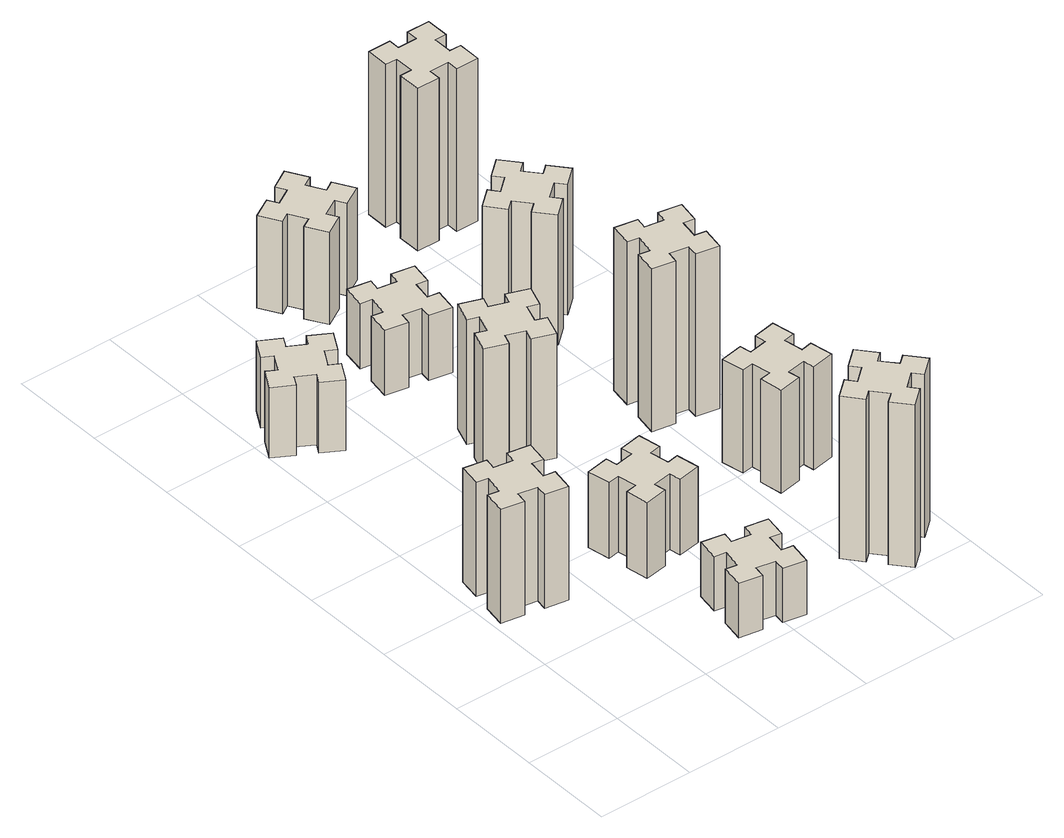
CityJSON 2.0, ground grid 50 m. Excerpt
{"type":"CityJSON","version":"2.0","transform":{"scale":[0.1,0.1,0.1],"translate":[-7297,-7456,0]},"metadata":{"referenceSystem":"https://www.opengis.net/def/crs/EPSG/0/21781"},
"CityObjects":{
"building1":{"type":"Building","attributes":{"class":"1000","function":"1000","usage":"1000","yearOfConstruction":2016,"roofType":"1000","measuredHeight":63,"storeysAboveGround":30,"storeysBelowGround":0},"geometry":[{"type":"Solid","lod":"1","boundaries":[[[[0,1,2,3,4,5,6,7,8,9,10,11,12,13,14,15,16,17,18,19]],[[17,16,20,21]],[[16,15,22,20]],[[15,14,23,22]],[[14,13,24,23]],[[13,12,25,24]],[[12,11,26,25]],[[11,10,27,26]],[[10,9,28,27]],[[9,8,29,28]],[[8,7,30,29]],[[7,6,31,30]],[[6,5,32,31]],[[5,4,33,32]],[[4,3,34,33]],[[3,2,35,34]],[[2,1,36,35]],[[1,0,37,36]],[[0,19,38,37]],[[19,18,39,38]],[[18,17,21,39]],[[24,25,26,27,28,29,30,31,32,33,34,35,36,37,38,39,21,20,22,23]]]]}]},
"building2":{"type":"Building","attributes":{"class":"1000","function":"1000","usage":"1000","yearOfConstruction":2016,"roofType":"1000","measuredHeight":39,"storeysAboveGround":30,"storeysBelowGround":0},"geometry":[{"type":"Solid","lod":"1","boundaries":[[[[40,41,42,43,44,45,46,47,48,49,50,51,52,53,54,55,56,57,58,59]],[[57,56,60,61]],[[56,55,62,60]],[[55,54,63,62]],[[54,53,64,63]],[[53,52,65,64]],[[52,51,66,65]],[[51,50,67,66]],[[50,49,68,67]],[[49,48,69,68]],[[48,47,70,69]],[[47,46,71,70]],[[46,45,72,71]],[[45,44,73,72]],[[44,43,74,73]],[[43,42,75,74]],[[42,41,76,75]],[[41,40,77,76]],[[40,59,78,77]],[[59,58,79,78]],[[58,57,61,79]],[[64,65,66,67,68,69,70,71,72,73,74,75,76,77,78,79,61,60,62,63]]]]}]},
"building3":{"type":"Building","attributes":{"class":"1000","function":"1000","usage":"1000","yearOfConstruction":2016,"roofType":"1000","measuredHeight":30,"storeysAboveGround":30,"storeysBelowGround":0},"geometry":[{"type":"Solid","lod":"1","boundaries":[[[[80,81,82,83,84,85,86,87,88,89,90,91,92,93,94,95,96,97,98,99]],[[97,96,100,101]],[[96,95,102,100]],[[95,94,103,102]],[[94,93,104,103]],[[93,92,105,104]],[[92,91,106,105]],[[91,90,107,106]],[[90,89,108,107]],[[89,88,109,108]],[[88,87,110,109]],[[87,86,111,110]],[[86,85,112,111]],[[85,84,113,112]],[[84,83,114,113]],[[83,82,115,114]],[[82,81,116,115]],[[81,80,117,116]],[[80,99,118,117]],[[99,98,119,118]],[[98,97,101,119]],[[104,105,106,107,108,109,110,111,112,113,114,115,116,117,118,119,101,100,102,103]]]]}]},
"building4":{"type":"Building","attributes":{"class":"1000","function":"1000","usage":"1000","yearOfConstruction":2016,"roofType":"1000","measuredHeight":42,"storeysAboveGround":30,"storeysBelowGround":0},"geometry":[{"type":"Solid","lod":"1","boundaries":[[[[120,121,122,123,124,125,126,127,128,129,130,131,132,133,134,135,136,137,138,139]],[[137,136,140,141]],[[136,135,142,140]],[[135,134,143,142]],[[134,133,144,143]],[[133,132,145,144]],[[132,131,146,145]],[[131,130,147,146]],[[130,129,148,147]],[[129,128,149,148]],[[128,127,150,149]],[[127,126,151,150]],[[126,125,152,151]],[[125,124,153,152]],[[124,123,154,153]],[[123,122,155,154]],[[122,121,156,155]],[[121,120,157,156]],[[120,139,158,157]],[[139,138,159,158]],[[138,137,141,159]],[[144,145,146,147,148,149,150,151,152,153,154,155,156,157,158,159,141,140,142,143]]]]}]},
"building5":{"type":"Building","attributes":{"class":"1000","function":"1000","usage":"1000","yearOfConstruction":2016,"roofType":"1000","measuredHeight":69,"storeysAboveGround":30,"storeysBelowGround":0},"geometry":[{"type":"Solid","lod":"1","boundaries":[[[[160,161,162,163,164,165,166,167,168,169,170,171,172,173,174,175,176,177,178,179]],[[177,176,180,181]],[[176,175,182,180]],[[175,174,183,182]],[[174,173,184,183]],[[173,172,185,184]],[[172,171,186,185]],[[171,170,187,186]],[[170,169,188,187]],[[169,168,189,188]],[[168,167,190,189]],[[167,166,191,190]],[[166,165,192,191]],[[165,164,193,192]],[[164,163,194,193]],[[163,162,195,194]],[[162,161,196,195]],[[161,160,197,196]],[[160,179,198,197]],[[179,178,199,198]],[[178,177,181,199]],[[184,185,186,187,188,189,190,191,192,193,194,195,196,197,198,199,181,180,182,183]]]]}]},
"building6":{"type":"Building","attributes":{"class":"1000","function":"1000","usage":"1000","yearOfConstruction":2016,"roofType":"1000","measuredHeight":36,"storeysAboveGround":30,"storeysBelowGround":0},"geometry":[{"type":"Solid","lod":"1","boundaries":[[[[200,201,202,203,204,205,206,207,208,209,210,211,212,213,214,215,216,217,218,219]],[[217,216,220,221]],[[216,215,222,220]],[[215,214,223,222]],[[214,213,224,223]],[[213,212,225,224]],[[212,211,226,225]],[[211,210,227,226]],[[210,209,228,227]],[[209,208,229,228]],[[208,207,230,229]],[[207,206,231,230]],[[206,205,232,231]],[[205,204,233,232]],[[204,203,234,233]],[[203,202,235,234]],[[202,201,236,235]],[[201,200,237,236]],[[200,219,238,237]],[[219,218,239,238]],[[218,217,221,239]],[[224,225,226,227,228,229,230,231,232,233,234,235,236,237,238,239,221,220,222,223]]]]}]},
"building7":{"type":"Building","attributes":{"class":"1000","function":"1000","usage":"1000","yearOfConstruction":2016,"roofType":"1000","measuredHeight":90,"storeysAboveGround":30,"storeysBelowGround":0},"geometry":[{"type":"Solid","lod":"1","boundaries":[[[[240,241,242,243,244,245,246,247,248,249,250,251,252,253,254,255,256,257,258,259]],[[257,256,260,261]],[[256,255,262,260]],[[255,254,263,262]],[[254,253,264,263]],[[253,252,265,264]],[[252,251,266,265]],[[251,250,267,266]],[[250,249,268,267]],[[249,248,269,268]],[[248,247,270,269]],[[247,246,271,270]],[[246,245,272,271]],[[245,244,273,272]],[[244,243,274,273]],[[243,242,275,274]],[[242,241,276,275]],[[241,240,277,276]],[[240,259,278,277]],[[259,258,279,278]],[[258,257,261,279]],[[264,265,266,267,268,269,270,271,272,273,274,275,276,277,278,279,261,260,262,263]]]]}]},
"building8":{"type":"Building","attributes":{"class":"1000","function":"1000","usage":"1000","yearOfConstruction":2016,"roofType":"1000","measuredHeight":51,"storeysAboveGround":30,"storeysBelowGround":0},"geometry":[{"type":"Solid","lod":"1","boundaries":[[[[280,281,282,283,284,285,286,287,288,289,290,291,292,293,294,295,296,297,298,299]],[[297,296,300,301]],[[296,295,302,300]],[[295,294,303,302]],[[294,293,304,303]],[[293,292,305,304]],[[292,291,306,305]],[[291,290,307,306]],[[290,289,308,307]],[[289,288,309,308]],[[288,287,310,309]],[[287,286,311,310]],[[286,285,312,311]],[[285,284,313,312]],[[284,283,314,313]],[[283,282,315,314]],[[282,281,316,315]],[[281,280,317,316]],[[280,299,318,317]],[[299,298,319,318]],[[298,297,301,319]],[[304,305,306,307,308,309,310,311,312,313,314,315,316,317,318,319,301,300,302,303]]]]}]},
"building9":{"type":"Building","attributes":{"class":"1000","function":"1000","usage":"1000","yearOfConstruction":2016,"roofType":"1000","measuredHeight":57,"storeysAboveGround":30,"storeysBelowGround":0},"geometry":[{"type":"Solid","lod":"1","boundaries":[[[[320,321,322,323,324,325,326,327,328,329,330,331,332,333,334,335,336,337,338,339]],[[337,336,340,341]],[[336,335,342,340]],[[335,334,343,342]],[[334,333,344,343]],[[333,332,345,344]],[[332,331,346,345]],[[331,330,347,346]],[[330,329,348,347]],[[329,328,349,348]],[[328,327,350,349]],[[327,326,351,350]],[[326,325,352,351]],[[325,324,353,352]],[[324,323,354,353]],[[323,322,355,354]],[[322,321,356,355]],[[321,320,357,356]],[[320,339,358,357]],[[339,338,359,358]],[[338,337,341,359]],[[344,345,346,347,348,349,350,351,352,353,354,355,356,357,358,359,341,340,342,343]]]]}]},
"building10":{"type":"Building","attributes":{"class":"1000","function":"1000","usage":"1000","yearOfConstruction":2016,"roofType":"1000","measuredHeight":90,"storeysAboveGround":30,"storeysBelowGround":0},"geometry":[{"type":"Solid","lod":"1","boundaries":[[[[360,361,362,363,364,365,366,367,368,369,370,371,372,373,374,375,376,377,378,379]],[[377,376,380,381]],[[376,375,382,380]],[[375,374,383,382]],[[374,373,384,383]],[[373,372,385,384]],[[372,371,386,385]],[[371,370,387,386]],[[370,369,388,387]],[[369,368,389,388]],[[368,367,390,389]],[[367,366,391,390]],[[366,365,392,391]],[[365,364,393,392]],[[364,363,394,393]],[[363,362,395,394]],[[362,361,396,395]],[[361,360,397,396]],[[360,379,398,397]],[[379,378,399,398]],[[378,377,381,399]],[[384,385,386,387,388,389,390,391,392,393,394,395,396,397,398,399,381,380,382,383]]]]}]},
"building11":{"type":"Building","attributes":{"class":"1000","function":"1000","usage":"1000","yearOfConstruction":2016,"roofType":"1000","measuredHeight":72,"storeysAboveGround":30,"storeysBelowGround":0},"geometry":[{"type":"Solid","lod":"1","boundaries":[[[[400,401,402,403,404,405,406,407,408,409,410,411,412,413,414,415,416,417,418,419]],[[417,416,420,421]],[[416,415,422,420]],[[415,414,423,422]],[[414,413,424,423]],[[413,412,425,424]],[[412,411,426,425]],[[411,410,427,426]],[[410,409,428,427]],[[409,408,429,428]],[[408,407,430,429]],[[407,406,431,430]],[[406,405,432,431]],[[405,404,433,432]],[[404,403,434,433]],[[403,402,435,434]],[[402,401,436,435]],[[401,400,437,436]],[[400,419,438,437]],[[419,418,439,438]],[[418,417,421,439]],[[424,425,426,427,428,429,430,431,432,433,434,435,436,437,438,439,421,420,422,423]]]]}]},
"building12":{"type":"Building","attributes":{"class":"1000","function":"1000","usage":"1000","yearOfConstruction":2016,"roofType":"1000","measuredHeight":90,"storeysAboveGround":30,"storeysBelowGround":0},"geometry":[{"type":"Solid","lod":"1","boundaries":[[[[440,441,442,443,444,445,446,447,448,449,450,451,452,453,454,455,456,457,458,459]],[[457,456,460,461]],[[456,455,462,460]],[[455,454,463,462]],[[454,453,464,463]],[[453,452,465,464]],[[452,451,466,465]],[[451,450,467,466]],[[450,449,468,467]],[[449,448,469,468]],[[448,447,470,469]],[[447,446,471,470]],[[446,445,472,471]],[[445,444,473,472]],[[444,443,474,473]],[[443,442,475,474]],[[442,441,476,475]],[[441,440,477,476]],[[440,459,478,477]],[[459,458,479,478]],[[458,457,461,479]],[[464,465,466,467,468,469,470,471,472,473,474,475,476,477,478,479,461,460,462,463]]]]}]}
},
"vertices":[
[335,917,0],[352,1015,0],[411,1005,0],[432,1123,0],[314,1144,0],[304,1085,0],[205,1102,0],[216,1161,0],[97,1182,0],[77,1064,0],[136,1054,0],[118,955,0],[59,966,0],[38,847,0],[157,827,0],[167,886,0],[265,868,0],[255,809,0],[373,788,0],[394,907,0],[265,868,630],[255,809,630],[167,886,630],[157,827,630],[38,847,630],[59,966,630],[118,955,630],[136,1054,630],[77,1064,630],[97,1182,630],[216,1161,630],[205,1102,630],[304,1085,630],[314,1144,630],[432,1123,630],[411,1005,630],[352,1015,630],[335,917,630],[394,907,630],[373,788,630],
[306,2367,0],[356,2454,0],[408,2424,0],[468,2528,0],[364,2588,0],[334,2536,0],[247,2586,0],[277,2638,0],[173,2698,0],[113,2594,0],[165,2564,0],[115,2477,0],[63,2507,0],[3,2403,0],[107,2343,0],[137,2395,0],[224,2345,0],[194,2293,0],[298,2233,0],[358,2337,0],[224,2345,390],[194,2293,390],[137,2395,390],[107,2343,390],[3,2403,390],[63,2507,390],[115,2477,390],[165,2564,390],[113,2594,390],[173,2698,390],[277,2638,390],[247,2586,390],[334,2536,390],[364,2588,390],[468,2528,390],[408,2424,390],[356,2454,390],[306,2367,390],[358,2337,390],[298,2233,390],
[876,314,0],[858,215,0],[799,226,0],[778,107,0],[897,87,0],[907,146,0],[1005,128,0],[995,69,0],[1113,48,0],[1134,167,0],[1075,177,0],[1092,275,0],[1151,265,0],[1172,383,0],[1054,404,0],[1044,345,0],[945,362,0],[956,421,0],[837,442,0],[817,324,0],[945,362,300],[956,421,300],[1044,345,300],[1054,404,300],[1172,383,300],[1151,265,300],[1092,275,300],[1075,177,300],[1134,167,300],[1113,48,300],[995,69,300],[1005,128,300],[907,146,300],[897,87,300],[778,107,300],[799,226,300],[858,215,300],[876,314,300],[817,324,300],[837,442,300],
[905,1002,0],[807,985,0],[797,1044,0],[678,1023,0],[699,905,0],[758,915,0],[776,817,0],[717,807,0],[737,688,0],[856,709,0],[845,768,0],[944,786,0],[954,727,0],[1072,747,0],[1051,866,0],[992,855,0],[975,954,0],[1034,964,0],[1013,1082,0],[895,1061,0],[975,954,420],[1034,964,420],[992,855,420],[1051,866,420],[1072,747,420],[954,727,420],[944,786,420],[845,768,420],[856,709,420],[737,688,420],[717,807,420],[776,817,420],[758,915,420],[699,905,420],[678,1023,420],[797,1044,420],[807,985,420],[905,1002,420],[895,1061,420],[1013,1082,420],
[962,1741,0],[996,1835,0],[1052,1814,0],[1093,1927,0],[980,1968,0],[960,1912,0],[866,1946,0],[887,2002,0],[774,2043,0],[733,1930,0],[789,1910,0],[755,1816,0],[699,1837,0],[657,1724,0],[770,1683,0],[791,1739,0],[885,1705,0],[864,1649,0],[977,1607,0],[1018,1720,0],[885,1705,690],[864,1649,690],[791,1739,690],[770,1683,690],[657,1724,690],[699,1837,690],[755,1816,690],[789,1910,690],[733,1930,690],[774,2043,690],[887,2002,690],[866,1946,690],[960,1912,690],[980,1968,690],[1093,1927,690],[1052,1814,690],[996,1835,690],[962,1741,690],[1018,1720,690],[977,1607,690],
[944,2665,0],[845,2682,0],[856,2741,0],[737,2762,0],[717,2644,0],[776,2634,0],[758,2535,0],[699,2546,0],[678,2427,0],[797,2407,0],[807,2466,0],[905,2448,0],[895,2389,0],[1013,2368,0],[1034,2487,0],[975,2497,0],[992,2595,0],[1051,2585,0],[1072,2703,0],[954,2724,0],[992,2595,360],[1051,2585,360],[975,2497,360],[1034,2487,360],[1013,2368,360],[895,2389,360],[905,2448,360],[807,2466,360],[797,2407,360],[678,2427,360],[699,2546,360],[758,2535,360],[776,2634,360],[717,2644,360],[737,2762,360],[856,2741,360],[845,2682,360],[944,2665,360],[954,2724,360],[1072,2703,360],
[1748,129,0],[1824,193,0],[1863,147,0],[1955,224,0],[1878,316,0],[1832,278,0],[1767,354,0],[1813,393,0],[1736,485,0],[1644,408,0],[1683,362,0],[1606,297,0],[1568,343,0],[1476,266,0],[1553,174,0],[1599,213,0],[1663,136,0],[1617,98,0],[1694,6,0],[1786,83,0],[1663,136,900],[1617,98,900],[1599,213,900],[1553,174,900],[1476,266,900],[1568,343,900],[1606,297,900],[1683,362,900],[1644,408,900],[1736,485,900],[1813,393,900],[1767,354,900],[1832,278,900],[1878,316,900],[1955,224,900],[1863,147,900],[1824,193,900],[1748,129,900],[1786,83,900],[1694,6,900],
[996,3217,0],[946,3304,0],[998,3334,0],[938,3438,0],[834,3378,0],[864,3326,0],[777,3276,0],[747,3328,0],[643,3268,0],[703,3164,0],[755,3194,0],[805,3107,0],[753,3077,0],[813,2973,0],[917,3033,0],[887,3085,0],[974,3135,0],[1004,3083,0],[1108,3143,0],[1048,3247,0],[974,3135,510],[1004,3083,510],[887,3085,510],[917,3033,510],[813,2973,510],[753,3077,510],[805,3107,510],[755,3194,510],[703,3164,510],[643,3268,510],[747,3328,510],[777,3276,510],[864,3326,510],[834,3378,510],[938,3438,510],[998,3334,510],[946,3304,510],[996,3217,510],[1048,3247,510],[1108,3143,510],
[1745,1102,0],[1647,1085,0],[1637,1144,0],[1518,1123,0],[1539,1005,0],[1598,1015,0],[1616,917,0],[1557,907,0],[1577,788,0],[1696,809,0],[1685,868,0],[1784,886,0],[1794,827,0],[1912,847,0],[1891,966,0],[1832,955,0],[1815,1054,0],[1874,1064,0],[1853,1182,0],[1735,1161,0],[1815,1054,570],[1874,1064,570],[1832,955,570],[1891,966,570],[1912,847,570],[1794,827,570],[1784,886,570],[1685,868,570],[1696,809,570],[1577,788,570],[1557,907,570],[1616,917,570],[1598,1015,570],[1539,1005,570],[1518,1123,570],[1637,1144,570],[1647,1085,570],[1745,1102,570],[1735,1161,570],[1853,1182,570],
[1547,1526,0],[1645,1508,0],[1635,1449,0],[1753,1428,0],[1774,1547,0],[1715,1557,0],[1732,1655,0],[1791,1645,0],[1812,1763,0],[1694,1784,0],[1684,1725,0],[1585,1742,0],[1596,1801,0],[1477,1822,0],[1457,1704,0],[1516,1694,0],[1498,1595,0],[1439,1606,0],[1418,1487,0],[1537,1467,0],[1498,1595,900],[1439,1606,900],[1516,1694,900],[1457,1704,900],[1477,1822,900],[1596,1801,900],[1585,1742,900],[1684,1725,900],[1694,1784,900],[1812,1763,900],[1791,1645,900],[1732,1655,900],[1715,1557,900],[1774,1547,900],[1753,1428,900],[1635,1449,900],[1645,1508,900],[1547,1526,900],[1537,1467,900],[1418,1487,900],
[1399,2433,0],[1463,2356,0],[1417,2318,0],[1494,2226,0],[1586,2303,0],[1548,2349,0],[1624,2413,0],[1663,2367,0],[1755,2444,0],[1678,2536,0],[1632,2498,0],[1567,2574,0],[1613,2613,0],[1536,2705,0],[1444,2628,0],[1483,2582,0],[1406,2517,0],[1368,2563,0],[1276,2486,0],[1353,2394,0],[1406,2517,720],[1368,2563,720],[1483,2582,720],[1444,2628,720],[1536,2705,720],[1613,2613,720],[1567,2574,720],[1632,2498,720],[1678,2536,720],[1755,2444,720],[1663,2367,720],[1624,2413,720],[1548,2349,720],[1586,2303,720],[1494,2226,720],[1417,2318,720],[1463,2356,720],[1399,2433,720],[1353,2394,720],[1276,2486,720],
[1565,3195,0],[1665,3195,0],[1665,3135,0],[1785,3135,0],[1785,3255,0],[1725,3255,0],[1725,3355,0],[1785,3355,0],[1785,3475,0],[1665,3475,0],[1665,3415,0],[1565,3415,0],[1565,3475,0],[1445,3475,0],[1445,3355,0],[1505,3355,0],[1505,3255,0],[1445,3255,0],[1445,3135,0],[1565,3135,0],[1505,3255,900],[1445,3255,900],[1505,3355,900],[1445,3355,900],[1445,3475,900],[1565,3475,900],[1565,3415,900],[1665,3415,900],[1665,3475,900],[1785,3475,900],[1785,3355,900],[1725,3355,900],[1725,3255,900],[1785,3255,900],[1785,3135,900],[1665,3135,900],[1665,3195,900],[1565,3195,900],[1565,3135,900],[1445,3135,900]
]}
